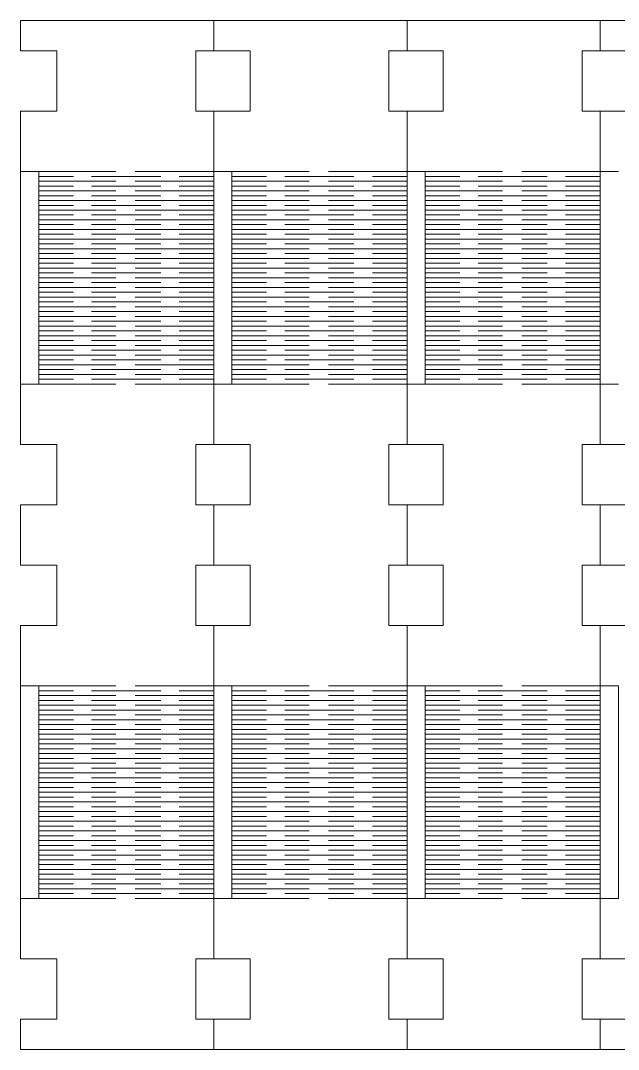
# Model space of a CAD drawing. Header units: millimetres. Extents: x 0 to 448, y 0 to 170.
# Drawn here: x 0 to 99, y 0 to 170.4 of the extents above; entities that cross this region are included whole.
import ezdxf

# ---------------------------------------------------------------- set-up
doc = ezdxf.new("R2010")
doc.units = ezdxf.units.MM
doc.layers.add('cut', color=7, linetype='Continuous', lineweight=13, true_color=0xffffff)

msp = doc.modelspace()

# ---------------------------------------------------------------- linework, layer by layer
at = {"layer": 'cut'}
for p, q in [((32, 170.4), (0, 170.4)), ((32, 165.4), (32, 170.4)), ((64, 170.4), (32, 170.4)), ((64, 165.4), (64, 170.4)), ((96, 170.4), (64, 170.4)), ((96, 165.4), (96, 170.4)), ((128, 170.4), (96, 170.4)), ((0, 170.4), (0, 165.4)), ((32, 170.4), (32, 165.4)), ((64, 170.4), (64, 165.4)), ((96, 170.4), (96, 165.4)), ((0, 165.4), (6, 165.4)), ((6, 165.4), (6, 155.4)), ((29, 155.4), (29, 165.4)), ((29, 165.4), (32, 165.4)), ((32, 165.4), (38, 165.4)), ((38, 165.4), (38, 155.4)), ((61, 155.4), (61, 165.4)), ((61, 165.4), (64, 165.4)), ((64, 165.4), (70, 165.4)), ((70, 165.4), (70, 155.4)), ((93, 155.4), (93, 165.4)), ((93, 165.4), (96, 165.4)), ((96, 165.4), (102, 165.4)), ((0, 155.4), (0, 145.4)), ((6, 155.4), (0, 155.4)), ((32, 155.4), (29, 155.4)), ((32, 100.2), (32, 155.4)), ((32, 155.4), (32, 145.4)), ((38, 155.4), (32, 155.4)), ((64, 155.4), (61, 155.4)), ((64, 100.2), (64, 155.4)), ((64, 155.4), (64, 145.4)), ((70, 155.4), (64, 155.4)), ((96, 155.4), (93, 155.4)), ((96, 100.2), (96, 155.4)), ((96, 155.4), (96, 145.4)), ((102, 155.4), (96, 155.4)), ((0, 145.4), (3, 145.4)), ((0, 110.2), (0, 145.4)), ((3, 145.4), (3, 110.2)), ((3, 145.4), (15.8, 145.4)), ((19, 145.4), (32, 145.4)), ((32, 145.4), (35, 145.4)), ((32, 110.2), (32, 145.4)), ((35, 145.4), (35, 110.2)), ((35, 145.4), (47.8, 145.4)), ((51, 145.4), (64, 145.4)), ((64, 145.4), (67, 145.4)), ((64, 110.2), (64, 145.4)), ((67, 145.4), (67, 110.2)), ((67, 145.4), (79.8, 145.4)), ((83, 145.4), (96, 145.4)), ((96, 145.4), (99, 145.4)), ((96, 110.2), (96, 145.4)), ((3, 144.6), (8.75, 144.6)), ((3, 143.8), (15.8, 143.8)), ((11.75, 144.6), (23.2, 144.6)), ((19, 143.8), (32, 143.8)), ((26.25, 144.6), (32, 144.6)), ((35, 144.6), (40.75, 144.6)), ((35, 143.8), (47.8, 143.8)), ((43.75, 144.6), (55.2, 144.6)), ((51, 143.8), (64, 143.8)), ((58.25, 144.6), (64, 144.6)), ((67, 144.6), (72.75, 144.6)), ((67, 143.8), (79.8, 143.8)), ((75.75, 144.6), (87.2, 144.6)), ((83, 143.8), (96, 143.8)), ((90.25, 144.6), (96, 144.6)), ((3, 143), (8.75, 143)), ((3, 142.2), (15.8, 142.2)), ((11.75, 143), (23.2, 143)), ((19, 142.2), (32, 142.2)), ((26.25, 143), (32, 143)), ((35, 143), (40.75, 143)), ((35, 142.2), (47.8, 142.2)), ((43.75, 143), (55.2, 143)), ((51, 142.2), (64, 142.2)), ((58.25, 143), (64, 143)), ((67, 143), (72.75, 143)), ((67, 142.2), (79.8, 142.2)), ((75.75, 143), (87.2, 143)), ((83, 142.2), (96, 142.2)), ((90.25, 143), (96, 143)), ((3, 141.4), (8.75, 141.4)), ((3, 140.6), (15.8, 140.6)), ((3, 139.8), (8.75, 139.8)), ((11.75, 141.4), (23.2, 141.4)), ((11.75, 139.8), (23.2, 139.8)), ((19, 140.6), (32, 140.6)), ((26.25, 141.4), (32, 141.4)), ((26.25, 139.8), (32, 139.8)), ((35, 141.4), (40.75, 141.4)), ((35, 140.6), (47.8, 140.6)), ((35, 139.8), (40.75, 139.8)), ((43.75, 141.4), (55.2, 141.4)), ((43.75, 139.8), (55.2, 139.8)), ((51, 140.6), (64, 140.6)), ((58.25, 141.4), (64, 141.4)), ((58.25, 139.8), (64, 139.8)), ((67, 141.4), (72.75, 141.4)), ((67, 140.6), (79.8, 140.6)), ((67, 139.8), (72.75, 139.8)), ((75.75, 141.4), (87.2, 141.4)), ((75.75, 139.8), (87.2, 139.8)), ((83, 140.6), (96, 140.6)), ((90.25, 141.4), (96, 141.4)), ((90.25, 139.8), (96, 139.8)), ((3, 139), (15.8, 139)), ((3, 138.2), (8.75, 138.2)), ((11.75, 138.2), (23.2, 138.2)), ((19, 139), (32, 139)), ((26.25, 138.2), (32, 138.2)), ((35, 139), (47.8, 139)), ((35, 138.2), (40.75, 138.2)), ((43.75, 138.2), (55.2, 138.2)), ((51, 139), (64, 139)), ((58.25, 138.2), (64, 138.2)), ((67, 139), (79.8, 139)), ((67, 138.2), (72.75, 138.2)), ((75.75, 138.2), (87.2, 138.2)), ((83, 139), (96, 139)), ((90.25, 138.2), (96, 138.2)), ((3, 137.4), (15.8, 137.4)), ((3, 136.6), (8.75, 136.6)), ((11.75, 136.6), (23.2, 136.6)), ((19, 137.4), (32, 137.4)), ((26.25, 136.6), (32, 136.6)), ((35, 137.4), (47.8, 137.4)), ((35, 136.6), (40.75, 136.6)), ((43.75, 136.6), (55.2, 136.6)), ((51, 137.4), (64, 137.4)), ((58.25, 136.6), (64, 136.6)), ((67, 137.4), (79.8, 137.4)), ((67, 136.6), (72.75, 136.6)), ((75.75, 136.6), (87.2, 136.6)), ((83, 137.4), (96, 137.4)), ((90.25, 136.6), (96, 136.6)), ((3, 135.8), (15.8, 135.8)), ((3, 135), (8.75, 135)), ((11.75, 135), (23.2, 135)), ((19, 135.8), (32, 135.8)), ((26.25, 135), (32, 135)), ((35, 135.8), (47.8, 135.8)), ((35, 135), (40.75, 135)), ((43.75, 135), (55.2, 135)), ((51, 135.8), (64, 135.8)), ((58.25, 135), (64, 135)), ((67, 135.8), (79.8, 135.8)), ((67, 135), (72.75, 135)), ((75.75, 135), (87.2, 135)), ((83, 135.8), (96, 135.8)), ((90.25, 135), (96, 135)), ((3, 134.2), (15.8, 134.2)), ((3, 133.4), (8.75, 133.4)), ((11.75, 133.4), (23.2, 133.4)), ((19, 134.2), (32, 134.2)), ((26.25, 133.4), (32, 133.4)), ((35, 134.2), (47.8, 134.2)), ((35, 133.4), (40.75, 133.4)), ((43.75, 133.4), (55.2, 133.4)), ((51, 134.2), (64, 134.2)), ((58.25, 133.4), (64, 133.4)), ((67, 134.2), (79.8, 134.2)), ((67, 133.4), (72.75, 133.4)), ((75.75, 133.4), (87.2, 133.4)), ((83, 134.2), (96, 134.2)), ((90.25, 133.4), (96, 133.4)), ((3, 132.6), (15.8, 132.6)), ((3, 131.8), (8.75, 131.8)), ((11.75, 131.8), (23.2, 131.8)), ((19, 132.6), (32, 132.6)), ((26.25, 131.8), (32, 131.8)), ((35, 132.6), (47.8, 132.6)), ((35, 131.8), (40.75, 131.8)), ((43.75, 131.8), (55.2, 131.8)), ((51, 132.6), (64, 132.6)), ((58.25, 131.8), (64, 131.8)), ((67, 132.6), (79.8, 132.6)), ((67, 131.8), (72.75, 131.8)), ((75.75, 131.8), (87.2, 131.8)), ((83, 132.6), (96, 132.6)), ((90.25, 131.8), (96, 131.8)), ((3, 131), (15.8, 131)), ((3, 130.2), (8.75, 130.2)), ((11.75, 130.2), (23.2, 130.2)), ((19, 131), (32, 131)), ((26.25, 130.2), (32, 130.2)), ((35, 131), (47.8, 131)), ((35, 130.2), (40.75, 130.2)), ((43.75, 130.2), (55.2, 130.2)), ((51, 131), (64, 131)), ((58.25, 130.2), (64, 130.2)), ((67, 131), (79.8, 131)), ((67, 130.2), (72.75, 130.2)), ((75.75, 130.2), (87.2, 130.2)), ((83, 131), (96, 131)), ((90.25, 130.2), (96, 130.2)), ((3, 129.4), (15.8, 129.4)), ((3, 128.6), (8.75, 128.6)), ((11.75, 128.6), (23.2, 128.6)), ((19, 129.4), (32, 129.4)), ((26.25, 128.6), (32, 128.6)), ((35, 129.4), (47.8, 129.4)), ((35, 128.6), (40.75, 128.6)), ((43.75, 128.6), (55.2, 128.6)), ((51, 129.4), (64, 129.4)), ((58.25, 128.6), (64, 128.6)), ((67, 129.4), (79.8, 129.4)), ((67, 128.6), (72.75, 128.6)), ((75.75, 128.6), (87.2, 128.6)), ((83, 129.4), (96, 129.4)), ((90.25, 128.6), (96, 128.6)), ((3, 127.8), (15.8, 127.8)), ((3, 127), (8.75, 127)), ((3, 126.2), (15.8, 126.2)), ((11.75, 127), (23.2, 127)), ((19, 127.8), (32, 127.8)), ((19, 126.2), (32, 126.2)), ((26.25, 127), (32, 127)), ((35, 127.8), (47.8, 127.8)), ((35, 127), (40.75, 127)), ((35, 126.2), (47.8, 126.2)), ((43.75, 127), (55.2, 127)), ((51, 127.8), (64, 127.8)), ((51, 126.2), (64, 126.2)), ((58.25, 127), (64, 127)), ((67, 127.8), (79.8, 127.8)), ((67, 127), (72.75, 127)), ((67, 126.2), (79.8, 126.2)), ((75.75, 127), (87.2, 127)), ((83, 127.8), (96, 127.8)), ((83, 126.2), (96, 126.2)), ((90.25, 127), (96, 127)), ((3, 125.4), (8.75, 125.4)), ((3, 124.6), (15.8, 124.6)), ((11.75, 125.4), (23.2, 125.4)), ((19, 124.6), (32, 124.6)), ((26.25, 125.4), (32, 125.4)), ((35, 125.4), (40.75, 125.4)), ((35, 124.6), (47.8, 124.6)), ((43.75, 125.4), (55.2, 125.4)), ((51, 124.6), (64, 124.6)), ((58.25, 125.4), (64, 125.4)), ((67, 125.4), (72.75, 125.4)), ((67, 124.6), (79.8, 124.6)), ((75.75, 125.4), (87.2, 125.4)), ((83, 124.6), (96, 124.6)), ((90.25, 125.4), (96, 125.4)), ((3, 123.8), (8.75, 123.8)), ((3, 123), (15.8, 123)), ((11.75, 123.8), (23.2, 123.8)), ((19, 123), (32, 123)), ((26.25, 123.8), (32, 123.8)), ((35, 123.8), (40.75, 123.8)), ((35, 123), (47.8, 123)), ((43.75, 123.8), (55.2, 123.8)), ((51, 123), (64, 123)), ((58.25, 123.8), (64, 123.8)), ((67, 123.8), (72.75, 123.8)), ((67, 123), (79.8, 123)), ((75.75, 123.8), (87.2, 123.8)), ((83, 123), (96, 123)), ((90.25, 123.8), (96, 123.8)), ((3, 122.2), (8.75, 122.2)), ((3, 121.4), (15.8, 121.4)), ((11.75, 122.2), (23.2, 122.2)), ((19, 121.4), (32, 121.4)), ((26.25, 122.2), (32, 122.2)), ((35, 122.2), (40.75, 122.2)), ((35, 121.4), (47.8, 121.4)), ((43.75, 122.2), (55.2, 122.2)), ((51, 121.4), (64, 121.4)), ((58.25, 122.2), (64, 122.2)), ((67, 122.2), (72.75, 122.2)), ((67, 121.4), (79.8, 121.4)), ((75.75, 122.2), (87.2, 122.2)), ((83, 121.4), (96, 121.4)), ((90.25, 122.2), (96, 122.2)), ((3, 120.6), (8.75, 120.6)), ((3, 119.8), (15.8, 119.8)), ((11.75, 120.6), (23.2, 120.6)), ((19, 119.8), (32, 119.8)), ((26.25, 120.6), (32, 120.6)), ((35, 120.6), (40.75, 120.6)), ((35, 119.8), (47.8, 119.8)), ((43.75, 120.6), (55.2, 120.6)), ((51, 119.8), (64, 119.8)), ((58.25, 120.6), (64, 120.6)), ((67, 120.6), (72.75, 120.6)), ((67, 119.8), (79.8, 119.8)), ((75.75, 120.6), (87.2, 120.6)), ((83, 119.8), (96, 119.8)), ((90.25, 120.6), (96, 120.6)), ((3, 119), (8.75, 119)), ((3, 118.2), (15.8, 118.2)), ((11.75, 119), (23.2, 119)), ((19, 118.2), (32, 118.2)), ((26.25, 119), (32, 119)), ((35, 119), (40.75, 119)), ((35, 118.2), (47.8, 118.2)), ((43.75, 119), (55.2, 119)), ((51, 118.2), (64, 118.2)), ((58.25, 119), (64, 119)), ((67, 119), (72.75, 119)), ((67, 118.2), (79.8, 118.2)), ((75.75, 119), (87.2, 119)), ((83, 118.2), (96, 118.2)), ((90.25, 119), (96, 119)), ((3, 117.4), (8.75, 117.4)), ((3, 116.6), (15.8, 116.6)), ((11.75, 117.4), (23.2, 117.4)), ((19, 116.6), (32, 116.6)), ((26.25, 117.4), (32, 117.4)), ((35, 117.4), (40.75, 117.4)), ((35, 116.6), (47.8, 116.6)), ((43.75, 117.4), (55.2, 117.4)), ((51, 116.6), (64, 116.6)), ((58.25, 117.4), (64, 117.4)), ((67, 117.4), (72.75, 117.4)), ((67, 116.6), (79.8, 116.6)), ((75.75, 117.4), (87.2, 117.4)), ((83, 116.6), (96, 116.6)), ((90.25, 117.4), (96, 117.4)), ((3, 115.8), (8.75, 115.8)), ((3, 115), (15.8, 115)), ((3, 114.2), (8.75, 114.2)), ((11.75, 115.8), (23.2, 115.8)), ((11.75, 114.2), (23.2, 114.2)), ((19, 115), (32, 115)), ((26.25, 115.8), (32, 115.8)), ((26.25, 114.2), (32, 114.2)), ((35, 115.8), (40.75, 115.8)), ((35, 115), (47.8, 115)), ((35, 114.2), (40.75, 114.2)), ((43.75, 115.8), (55.2, 115.8)), ((43.75, 114.2), (55.2, 114.2)), ((51, 115), (64, 115)), ((58.25, 115.8), (64, 115.8)), ((58.25, 114.2), (64, 114.2)), ((67, 115.8), (72.75, 115.8)), ((67, 115), (79.8, 115)), ((67, 114.2), (72.75, 114.2)), ((75.75, 115.8), (87.2, 115.8)), ((75.75, 114.2), (87.2, 114.2)), ((83, 115), (96, 115)), ((90.25, 115.8), (96, 115.8)), ((90.25, 114.2), (96, 114.2)), ((3, 113.4), (15.8, 113.4)), ((3, 112.6), (8.75, 112.6)), ((11.75, 112.6), (23.2, 112.6)), ((19, 113.4), (32, 113.4)), ((26.25, 112.6), (32, 112.6)), ((35, 113.4), (47.8, 113.4)), ((35, 112.6), (40.75, 112.6)), ((43.75, 112.6), (55.2, 112.6)), ((51, 113.4), (64, 113.4)), ((58.25, 112.6), (64, 112.6)), ((67, 113.4), (79.8, 113.4)), ((67, 112.6), (72.75, 112.6)), ((75.75, 112.6), (87.2, 112.6)), ((83, 113.4), (96, 113.4)), ((90.25, 112.6), (96, 112.6)), ((3, 111.8), (15.8, 111.8)), ((3, 111), (8.75, 111)), ((11.75, 111), (23.2, 111)), ((19, 111.8), (32, 111.8)), ((26.25, 111), (32, 111)), ((35, 111.8), (47.8, 111.8)), ((35, 111), (40.75, 111)), ((43.75, 111), (55.2, 111)), ((51, 111.8), (64, 111.8)), ((58.25, 111), (64, 111)), ((67, 111.8), (79.8, 111.8)), ((67, 111), (72.75, 111)), ((75.75, 111), (87.2, 111)), ((83, 111.8), (96, 111.8)), ((90.25, 111), (96, 111)), ((3, 110.2), (0, 110.2)), ((0, 110.2), (0, 100.2)), ((3, 110.2), (15.8, 110.2)), ((19, 110.2), (32, 110.2)), ((35, 110.2), (32, 110.2)), ((32, 110.2), (32, 100.2)), ((35, 110.2), (47.8, 110.2)), ((51, 110.2), (64, 110.2)), ((67, 110.2), (64, 110.2)), ((64, 110.2), (64, 100.2)), ((67, 110.2), (79.8, 110.2)), ((83, 110.2), (96, 110.2)), ((99, 110.2), (96, 110.2)), ((96, 110.2), (96, 100.2)), ((0, 100.2), (6, 100.2)), ((6, 100.2), (6, 90.2)), ((29, 90.2), (29, 100.2)), ((29, 100.2), (32, 100.2)), ((32, 100.2), (38, 100.2)), ((38, 100.2), (38, 90.2)), ((61, 90.2), (61, 100.2)), ((61, 100.2), (64, 100.2)), ((64, 100.2), (70, 100.2)), ((70, 100.2), (70, 90.2)), ((93, 90.2), (93, 100.2)), ((93, 100.2), (96, 100.2)), ((96, 100.2), (102, 100.2)), ((0, 90.2), (0, 80.2)), ((0, 90.2), (6, 90.2)), ((32, 90.2), (29, 90.2)), ((32, 80.2), (32, 90.2)), ((32, 90.2), (32, 80.2)), ((32, 90.2), (38, 90.2)), ((64, 90.2), (61, 90.2)), ((64, 80.2), (64, 90.2)), ((64, 90.2), (64, 80.2)), ((64, 90.2), (70, 90.2)), ((96, 90.2), (93, 90.2)), ((96, 80.2), (96, 90.2)), ((96, 90.2), (96, 80.2)), ((96, 90.2), (102, 90.2)), ((0, 80.2), (6, 80.2)), ((6, 80.2), (6, 70.2)), ((29, 70.2), (29, 80.2)), ((29, 80.2), (32, 80.2)), ((32, 80.2), (38, 80.2)), ((38, 80.2), (38, 70.2)), ((61, 70.2), (61, 80.2)), ((61, 80.2), (64, 80.2)), ((64, 80.2), (70, 80.2)), ((70, 80.2), (70, 70.2)), ((93, 70.2), (93, 80.2)), ((93, 80.2), (96, 80.2)), ((96, 80.2), (102, 80.2)), ((0, 70.2), (0, 60.2)), ((0, 70.2), (6, 70.2)), ((32, 70.2), (29, 70.2)), ((32, 15), (32, 70.2)), ((32, 70.2), (32, 60.2)), ((32, 70.2), (38, 70.2)), ((64, 70.2), (61, 70.2)), ((64, 15), (64, 70.2)), ((64, 70.2), (64, 60.2)), ((64, 70.2), (70, 70.2)), ((96, 70.2), (93, 70.2)), ((96, 15), (96, 70.2)), ((96, 70.2), (96, 60.2)), ((96, 70.2), (102, 70.2)), ((0, 60.2), (3, 60.2)), ((0, 25), (0, 60.2)), ((3, 60.2), (3, 25)), ((3, 60.2), (15.8, 60.2)), ((19, 60.2), (32, 60.2)), ((32, 60.2), (35, 60.2)), ((32, 25), (32, 60.2)), ((35, 60.2), (35, 25)), ((35, 60.2), (47.8, 60.2)), ((51, 60.2), (64, 60.2)), ((64, 60.2), (67, 60.2)), ((64, 25), (64, 60.2)), ((67, 60.2), (67, 25)), ((67, 60.2), (79.8, 60.2)), ((83, 60.2), (96, 60.2)), ((96, 60.2), (99, 60.2)), ((96, 25), (96, 60.2)), ((99, 60.2), (99, 25)), ((3, 59.4), (8.75, 59.4)), ((3, 58.6), (15.8, 58.6)), ((11.75, 59.4), (23.2, 59.4)), ((19, 58.6), (32, 58.6)), ((26.25, 59.4), (32, 59.4)), ((35, 59.4), (40.75, 59.4)), ((35, 58.6), (47.8, 58.6)), ((43.75, 59.4), (55.2, 59.4)), ((51, 58.6), (64, 58.6)), ((58.25, 59.4), (64, 59.4)), ((67, 59.4), (72.75, 59.4)), ((67, 58.6), (79.8, 58.6)), ((75.75, 59.4), (87.2, 59.4)), ((83, 58.6), (96, 58.6)), ((90.25, 59.4), (96, 59.4)), ((3, 57.8), (8.75, 57.8)), ((3, 57), (15.8, 57)), ((11.75, 57.8), (23.2, 57.8)), ((19, 57), (32, 57)), ((26.25, 57.8), (32, 57.8)), ((35, 57.8), (40.75, 57.8)), ((35, 57), (47.8, 57)), ((43.75, 57.8), (55.2, 57.8)), ((51, 57), (64, 57)), ((58.25, 57.8), (64, 57.8)), ((67, 57.8), (72.75, 57.8)), ((67, 57), (79.8, 57)), ((75.75, 57.8), (87.2, 57.8)), ((83, 57), (96, 57)), ((90.25, 57.8), (96, 57.8)), ((3, 56.2), (8.75, 56.2)), ((3, 55.4), (15.8, 55.4)), ((3, 54.6), (8.75, 54.6)), ((11.75, 56.2), (23.2, 56.2)), ((11.75, 54.6), (23.2, 54.6)), ((19, 55.4), (32, 55.4)), ((26.25, 56.2), (32, 56.2)), ((26.25, 54.6), (32, 54.6)), ((35, 56.2), (40.75, 56.2)), ((35, 55.4), (47.8, 55.4)), ((35, 54.6), (40.75, 54.6)), ((43.75, 56.2), (55.2, 56.2)), ((43.75, 54.6), (55.2, 54.6)), ((51, 55.4), (64, 55.4)), ((58.25, 56.2), (64, 56.2)), ((58.25, 54.6), (64, 54.6)), ((67, 56.2), (72.75, 56.2)), ((67, 55.4), (79.8, 55.4)), ((67, 54.6), (72.75, 54.6)), ((75.75, 56.2), (87.2, 56.2)), ((75.75, 54.6), (87.2, 54.6)), ((83, 55.4), (96, 55.4)), ((90.25, 56.2), (96, 56.2)), ((90.25, 54.6), (96, 54.6)), ((3, 53.8), (15.8, 53.8)), ((3, 53), (8.75, 53)), ((11.75, 53), (23.2, 53)), ((19, 53.8), (32, 53.8)), ((26.25, 53), (32, 53)), ((35, 53.8), (47.8, 53.8)), ((35, 53), (40.75, 53)), ((43.75, 53), (55.2, 53)), ((51, 53.8), (64, 53.8)), ((58.25, 53), (64, 53)), ((67, 53.8), (79.8, 53.8)), ((67, 53), (72.75, 53)), ((75.75, 53), (87.2, 53)), ((83, 53.8), (96, 53.8)), ((90.25, 53), (96, 53)), ((3, 52.2), (15.8, 52.2)), ((3, 51.4), (8.75, 51.4)), ((11.75, 51.4), (23.2, 51.4)), ((19, 52.2), (32, 52.2)), ((26.25, 51.4), (32, 51.4)), ((35, 52.2), (47.8, 52.2)), ((35, 51.4), (40.75, 51.4)), ((43.75, 51.4), (55.2, 51.4)), ((51, 52.2), (64, 52.2)), ((58.25, 51.4), (64, 51.4)), ((67, 52.2), (79.8, 52.2)), ((67, 51.4), (72.75, 51.4)), ((75.75, 51.4), (87.2, 51.4)), ((83, 52.2), (96, 52.2)), ((90.25, 51.4), (96, 51.4)), ((3, 50.6), (15.8, 50.6)), ((3, 49.8), (8.75, 49.8)), ((11.75, 49.8), (23.2, 49.8)), ((19, 50.6), (32, 50.6)), ((26.25, 49.8), (32, 49.8)), ((35, 50.6), (47.8, 50.6)), ((35, 49.8), (40.75, 49.8)), ((43.75, 49.8), (55.2, 49.8)), ((51, 50.6), (64, 50.6)), ((58.25, 49.8), (64, 49.8)), ((67, 50.6), (79.8, 50.6)), ((67, 49.8), (72.75, 49.8)), ((75.75, 49.8), (87.2, 49.8)), ((83, 50.6), (96, 50.6)), ((90.25, 49.8), (96, 49.8)), ((3, 49), (15.8, 49)), ((3, 48.2), (8.75, 48.2)), ((11.75, 48.2), (23.2, 48.2)), ((19, 49), (32, 49)), ((26.25, 48.2), (32, 48.2)), ((35, 49), (47.8, 49)), ((35, 48.2), (40.75, 48.2)), ((43.75, 48.2), (55.2, 48.2)), ((51, 49), (64, 49)), ((58.25, 48.2), (64, 48.2)), ((67, 49), (79.8, 49)), ((67, 48.2), (72.75, 48.2)), ((75.75, 48.2), (87.2, 48.2)), ((83, 49), (96, 49)), ((90.25, 48.2), (96, 48.2)), ((3, 47.4), (15.8, 47.4)), ((3, 46.6), (8.75, 46.6)), ((11.75, 46.6), (23.2, 46.6)), ((19, 47.4), (32, 47.4)), ((26.25, 46.6), (32, 46.6)), ((35, 47.4), (47.8, 47.4)), ((35, 46.6), (40.75, 46.6)), ((43.75, 46.6), (55.2, 46.6)), ((51, 47.4), (64, 47.4)), ((58.25, 46.6), (64, 46.6)), ((67, 47.4), (79.8, 47.4)), ((67, 46.6), (72.75, 46.6)), ((75.75, 46.6), (87.2, 46.6)), ((83, 47.4), (96, 47.4)), ((90.25, 46.6), (96, 46.6)), ((3, 45.8), (15.8, 45.8)), ((3, 45), (8.75, 45)), ((11.75, 45), (23.2, 45)), ((19, 45.8), (32, 45.8)), ((26.25, 45), (32, 45)), ((35, 45.8), (47.8, 45.8)), ((35, 45), (40.75, 45)), ((43.75, 45), (55.2, 45)), ((51, 45.8), (64, 45.8)), ((58.25, 45), (64, 45)), ((67, 45.8), (79.8, 45.8)), ((67, 45), (72.75, 45)), ((75.75, 45), (87.2, 45)), ((83, 45.8), (96, 45.8)), ((90.25, 45), (96, 45)), ((3, 44.2), (15.8, 44.2)), ((3, 43.4), (8.75, 43.4)), ((3, 42.6), (15.8, 42.6)), ((11.75, 43.4), (23.2, 43.4)), ((19, 44.2), (32, 44.2)), ((26.25, 43.4), (32, 43.4)), ((35, 44.2), (47.8, 44.2)), ((35, 43.4), (40.75, 43.4)), ((35, 42.6), (47.8, 42.6)), ((43.75, 43.4), (55.2, 43.4)), ((51, 44.2), (64, 44.2)), ((58.25, 43.4), (64, 43.4)), ((67, 44.2), (79.8, 44.2)), ((67, 43.4), (72.75, 43.4)), ((67, 42.6), (79.8, 42.6)), ((75.75, 43.4), (87.2, 43.4)), ((83, 44.2), (96, 44.2)), ((90.25, 43.4), (96, 43.4)), ((3, 41.8), (8.75, 41.8)), ((3, 41), (15.8, 41)), ((11.75, 41.8), (23.2, 41.8)), ((19, 42.6), (32, 42.6)), ((19, 41), (32, 41)), ((26.25, 41.8), (32, 41.8)), ((35, 41.8), (40.75, 41.8)), ((35, 41), (47.8, 41)), ((43.75, 41.8), (55.2, 41.8)), ((51, 42.6), (64, 42.6)), ((51, 41), (64, 41)), ((58.25, 41.8), (64, 41.8)), ((67, 41.8), (72.75, 41.8)), ((67, 41), (79.8, 41)), ((75.75, 41.8), (87.2, 41.8)), ((83, 42.6), (96, 42.6)), ((83, 41), (96, 41)), ((90.25, 41.8), (96, 41.8)), ((3, 40.2), (8.75, 40.2)), ((3, 39.4), (15.8, 39.4)), ((11.75, 40.2), (23.2, 40.2)), ((19, 39.4), (32, 39.4)), ((26.25, 40.2), (32, 40.2)), ((35, 40.2), (40.75, 40.2)), ((35, 39.4), (47.8, 39.4)), ((43.75, 40.2), (55.2, 40.2)), ((51, 39.4), (64, 39.4)), ((58.25, 40.2), (64, 40.2)), ((67, 40.2), (72.75, 40.2)), ((67, 39.4), (79.8, 39.4)), ((75.75, 40.2), (87.2, 40.2)), ((83, 39.4), (96, 39.4)), ((90.25, 40.2), (96, 40.2)), ((3, 38.6), (8.75, 38.6)), ((3, 37.8), (15.8, 37.8)), ((11.75, 38.6), (23.2, 38.6)), ((19, 37.8), (32, 37.8)), ((26.25, 38.6), (32, 38.6)), ((35, 38.6), (40.75, 38.6)), ((35, 37.8), (47.8, 37.8)), ((43.75, 38.6), (55.2, 38.6)), ((51, 37.8), (64, 37.8)), ((58.25, 38.6), (64, 38.6)), ((67, 38.6), (72.75, 38.6)), ((67, 37.8), (79.8, 37.8)), ((75.75, 38.6), (87.2, 38.6)), ((83, 37.8), (96, 37.8)), ((90.25, 38.6), (96, 38.6)), ((3, 37), (8.75, 37)), ((3, 36.2), (15.8, 36.2)), ((11.75, 37), (23.2, 37)), ((19, 36.2), (32, 36.2)), ((26.25, 37), (32, 37)), ((35, 37), (40.75, 37)), ((35, 36.2), (47.8, 36.2)), ((43.75, 37), (55.2, 37)), ((51, 36.2), (64, 36.2)), ((58.25, 37), (64, 37)), ((67, 37), (72.75, 37)), ((67, 36.2), (79.8, 36.2)), ((75.75, 37), (87.2, 37)), ((83, 36.2), (96, 36.2)), ((90.25, 37), (96, 37)), ((3, 35.4), (8.75, 35.4)), ((3, 34.6), (15.8, 34.6)), ((11.75, 35.4), (23.2, 35.4)), ((19, 34.6), (32, 34.6)), ((26.25, 35.4), (32, 35.4)), ((35, 35.4), (40.75, 35.4)), ((35, 34.6), (47.8, 34.6)), ((43.75, 35.4), (55.2, 35.4)), ((51, 34.6), (64, 34.6)), ((58.25, 35.4), (64, 35.4)), ((67, 35.4), (72.75, 35.4)), ((67, 34.6), (79.8, 34.6)), ((75.75, 35.4), (87.2, 35.4)), ((83, 34.6), (96, 34.6)), ((90.25, 35.4), (96, 35.4)), ((3, 33.8), (8.75, 33.8)), ((3, 33), (15.8, 33)), ((11.75, 33.8), (23.2, 33.8)), ((19, 33), (32, 33)), ((26.25, 33.8), (32, 33.8)), ((35, 33.8), (40.75, 33.8)), ((35, 33), (47.8, 33)), ((43.75, 33.8), (55.2, 33.8)), ((51, 33), (64, 33)), ((58.25, 33.8), (64, 33.8)), ((67, 33.8), (72.75, 33.8)), ((67, 33), (79.8, 33)), ((75.75, 33.8), (87.2, 33.8)), ((83, 33), (96, 33)), ((90.25, 33.8), (96, 33.8)), ((3, 32.2), (8.75, 32.2)), ((3, 31.4), (15.8, 31.4)), ((11.75, 32.2), (23.2, 32.2)), ((19, 31.4), (32, 31.4)), ((26.25, 32.2), (32, 32.2)), ((35, 32.2), (40.75, 32.2)), ((35, 31.4), (47.8, 31.4)), ((43.75, 32.2), (55.2, 32.2)), ((51, 31.4), (64, 31.4)), ((58.25, 32.2), (64, 32.2)), ((67, 32.2), (72.75, 32.2)), ((67, 31.4), (79.8, 31.4)), ((75.75, 32.2), (87.2, 32.2)), ((83, 31.4), (96, 31.4)), ((90.25, 32.2), (96, 32.2)), ((3, 30.6), (8.75, 30.6)), ((3, 29.8), (15.8, 29.8)), ((3, 29), (8.75, 29)), ((11.75, 30.6), (23.2, 30.6)), ((11.75, 29), (23.2, 29)), ((19, 29.8), (32, 29.8)), ((26.25, 30.6), (32, 30.6)), ((26.25, 29), (32, 29)), ((35, 30.6), (40.75, 30.6)), ((35, 29.8), (47.8, 29.8)), ((35, 29), (40.75, 29)), ((43.75, 30.6), (55.2, 30.6)), ((43.75, 29), (55.2, 29)), ((51, 29.8), (64, 29.8)), ((58.25, 30.6), (64, 30.6)), ((58.25, 29), (64, 29)), ((67, 30.6), (72.75, 30.6)), ((67, 29.8), (79.8, 29.8)), ((67, 29), (72.75, 29)), ((75.75, 30.6), (87.2, 30.6)), ((75.75, 29), (87.2, 29)), ((83, 29.8), (96, 29.8)), ((90.25, 30.6), (96, 30.6)), ((90.25, 29), (96, 29)), ((3, 28.2), (15.8, 28.2)), ((3, 27.4), (8.75, 27.4)), ((11.75, 27.4), (23.2, 27.4)), ((19, 28.2), (32, 28.2)), ((26.25, 27.4), (32, 27.4)), ((35, 28.2), (47.8, 28.2)), ((35, 27.4), (40.75, 27.4)), ((43.75, 27.4), (55.2, 27.4)), ((51, 28.2), (64, 28.2)), ((58.25, 27.4), (64, 27.4)), ((67, 28.2), (79.8, 28.2)), ((67, 27.4), (72.75, 27.4)), ((75.75, 27.4), (87.2, 27.4)), ((83, 28.2), (96, 28.2)), ((90.25, 27.4), (96, 27.4)), ((3, 26.6), (15.8, 26.6)), ((3, 25.8), (8.75, 25.8)), ((11.75, 25.8), (23.2, 25.8)), ((19, 26.6), (32, 26.6)), ((26.25, 25.8), (32, 25.8)), ((35, 26.6), (47.8, 26.6)), ((35, 25.8), (40.75, 25.8)), ((43.75, 25.8), (55.2, 25.8)), ((51, 26.6), (64, 26.6)), ((58.25, 25.8), (64, 25.8)), ((67, 26.6), (79.8, 26.6)), ((67, 25.8), (72.75, 25.8)), ((75.75, 25.8), (87.2, 25.8)), ((83, 26.6), (96, 26.6)), ((90.25, 25.8), (96, 25.8)), ((0, 25), (3, 25)), ((3, 25), (0, 25)), ((0, 25), (0, 15)), ((3, 25), (15.8, 25)), ((19, 25), (32, 25)), ((32, 25), (35, 25)), ((35, 25), (32, 25)), ((32, 25), (32, 15)), ((35, 25), (47.8, 25)), ((51, 25), (64, 25)), ((64, 25), (67, 25)), ((67, 25), (64, 25)), ((64, 25), (64, 15)), ((67, 25), (79.8, 25)), ((83, 25), (96, 25)), ((96, 25), (99, 25)), ((99, 25), (96, 25)), ((96, 25), (96, 15)), ((0, 15), (6, 15)), ((6, 15), (6, 5)), ((29, 5), (29, 15)), ((29, 15), (32, 15)), ((32, 15), (38, 15)), ((38, 15), (38, 5)), ((61, 5), (61, 15)), ((61, 15), (64, 15)), ((64, 15), (70, 15)), ((70, 15), (70, 5)), ((93, 5), (93, 15)), ((93, 15), (96, 15)), ((96, 15), (102, 15)), ((0, 5), (0, 0)), ((0, 5), (6, 5)), ((32, 5), (29, 5)), ((32, 0), (32, 5)), ((32, 5), (32, 0)), ((32, 5), (38, 5)), ((64, 5), (61, 5)), ((64, 0), (64, 5)), ((64, 5), (64, 0)), ((64, 5), (70, 5)), ((96, 5), (93, 5)), ((96, 0), (96, 5)), ((96, 5), (96, 0)), ((96, 5), (102, 5)), ((0, 0), (32, 0)), ((32, 0), (64, 0)), ((64, 0), (96, 0)), ((96, 0), (128, 0))]:
    msp.add_line(p, q, dxfattribs=at)

doc.saveas('drawing.dxf')
